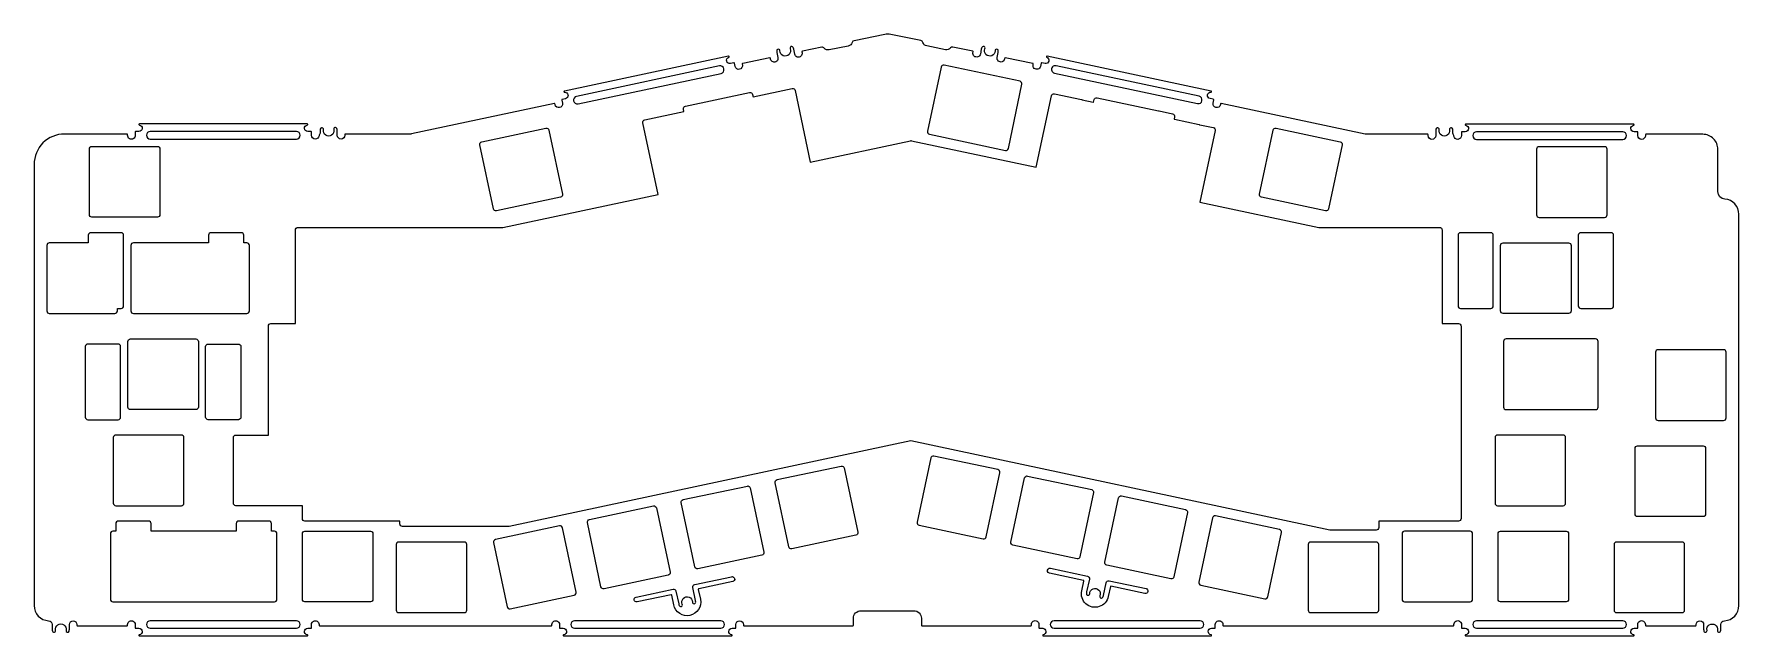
# Model space of a CAD drawing. Header units: millimetres. Extents: x -169 to 169, y -120 to -1.
import ezdxf

# ---------------------------------------------------------------- set-up
doc = ezdxf.new("R2010")
doc.units = ezdxf.units.MM
doc.layers.get('0').update_dxf_attribs({"linetype": 'CONTINUOUS'})

msp = doc.modelspace()

# ---------------------------------------------------------------- linework, layer by layer
for points in [[(0.67, -0.74, 0.10084), (-0.52, -0.74), (-6.62, -1.98, 0.278179), (-7, -2.33, -0.278179), (-7.76, -3.03), (-11.57, -3.8, -0.278179), (-12.54, -3.46, 0.278179), (-13.03, -3.28), (-16.87, -4.07, 0.414214), (-16.95, -4.19), (-16.92, -4.35, -1), (-18.39, -4.65), (-18.59, -3.63, 0.051027), (-18.7, -3.3, 1.000002), (-19.29, -3.56, -1.227965), (-21.31, -3.97, 1.000002), (-21.96, -3.97, 0.051027), (-21.92, -4.31), (-21.72, -5.33, -1), (-23.19, -5.63), (-23.22, -5.46, 0.414214), (-23.34, -5.39), (-28.71, -6.48, 0.414214), (-28.79, -6.6), (-28.76, -6.75, -1), (-30.22, -7.09), (-30.36, -6.45, 0.411627), (-30.48, -6.37), (-31.12, -6.51, -0.934712), (-31.47, -5.26, 0.375406), (-31.41, -5.15), (-31.41, -5.14, 0.414214), (-31.53, -5.06), (-64.1, -11.99, 0.414214), (-64.18, -12.11), (-64.17, -12.11, 0.375565), (-64.07, -12.19, -0.935273), (-63.88, -13.48), (-64.52, -13.61, 0.414096), (-64.6, -13.73), (-64.46, -14.36, -0.999994), (-65.94, -14.65), (-65.97, -14.5, 0.414214), (-66.08, -14.42), (-94.44, -20.45, -0.052408), (-94.75, -20.48), (-107.57, -20.48, 0.414214), (-107.67, -20.58), (-107.67, -20.73, -1), (-109.17, -20.73), (-109.17, -19.78, 0.056782), (-109.22, -19.4), (-109.22, -19.4, 1), (-109.84, -19.62), (-109.84, -19.62, -1.227966), (-111.9, -19.62, 1.000002), (-112.53, -19.49, 0.051027), (-112.57, -19.83), (-112.57, -20.28, -0.166972), (-112.67, -20.58, 0.134284), (-112.77, -20.83, -0.937246), (-114.27, -20.73), (-114.27, -20.08, 0.414214), (-114.37, -19.98), (-115.02, -19.98, -0.935274), (-115.11, -18.69, 0.375565), (-115.02, -18.59), (-115.02, -18.58, 0.414214), (-115.12, -18.48), (-148.42, -18.48, 0.414214), (-148.52, -18.58), (-148.52, -18.59, 0.374109), (-148.43, -18.69, -0.930156), (-148.52, -19.98), (-149.17, -19.98, 0.414214), (-149.27, -20.08), (-149.27, -20.73, -1.027049), (-150.77, -20.73), (-150.77, -20.58, 0.414214), (-150.87, -20.48), (-163.32, -20.48, 0.414214), (-169.32, -26.48), (-169.32, -113.93, 0.402705), (-166.44, -116.93, -0.402704), (-165.72, -117.68), (-165.72, -118.63, 0.051027), (-165.69, -118.97, 1.000002), (-165.05, -118.84, -1.227965), (-162.99, -118.84, 1), (-162.36, -118.97, 0.051027), (-162.32, -118.63), (-162.32, -117.68, -1), (-160.82, -117.68), (-160.82, -117.83, 0.414214), (-160.72, -117.93), (-150.87, -117.93, 0.414214), (-150.77, -117.83), (-150.77, -117.68, -1.00001), (-149.27, -117.68), (-149.27, -118.33, 0.414214), (-149.17, -118.43), (-148.52, -118.43, -0.935275), (-148.43, -119.72, 0.375566), (-148.52, -119.82), (-148.52, -119.83, 0.414214), (-148.42, -119.93), (-115.12, -119.93, 0.414214), (-115.02, -119.83), (-115.02, -119.82, 0.375565), (-115.11, -119.72, -0.935274), (-115.02, -118.43), (-114.37, -118.43, 0.414214), (-114.27, -118.33), (-114.27, -117.68, -1.000012), (-112.77, -117.68), (-112.77, -117.83, 0.414214), (-112.67, -117.93), (-66.67, -117.93, 0.414214), (-66.57, -117.83), (-66.57, -117.68, -1.000012), (-65.07, -117.68), (-65.07, -118.33, 0.414214), (-64.97, -118.43), (-64.32, -118.43, -0.935274), (-64.23, -119.72, 0.375565), (-64.32, -119.82), (-64.32, -119.83, 0.414214), (-64.22, -119.93), (-30.92, -119.93, 0.414214), (-30.82, -119.83), (-30.82, -119.82, 0.375541), (-30.9, -119.72, -0.935232), (-30.82, -118.43), (-30.17, -118.43, 0.414214), (-30.07, -118.33), (-30.07, -117.68, -0.999994), (-28.57, -117.68), (-28.57, -117.83, 0.414214), (-28.47, -117.93), (-6.85, -117.93, 0.414214), (-6.75, -117.83), (-6.75, -116.45, -0.414214), (-5.25, -114.95), (5.25, -114.95, -0.414214), (6.75, -116.45), (6.75, -117.83, 0.414214), (6.85, -117.93), (28.47, -117.93, 0.414214), (28.57, -117.83), (28.57, -117.68, -1.023372), (30.06, -117.68), (30.06, -118.33, 0.414214), (30.16, -118.43), (30.82, -118.43, -0.935274), (30.9, -119.72, 0.375565), (30.82, -119.82), (30.82, -119.83, 0.414214), (30.92, -119.93), (64.22, -119.93, 0.414214), (64.32, -119.83), (64.32, -119.82, 0.375565), (64.23, -119.72, -0.935274), (64.32, -118.43), (64.97, -118.43, 0.414214), (65.07, -118.33), (65.07, -117.68, -1.000014), (66.57, -117.68), (66.57, -117.83, 0.414214), (66.67, -117.93), (112.32, -117.93, 0.414214), (112.42, -117.83), (112.42, -117.68, -1.033173), (113.92, -117.68), (113.92, -118.33, 0.414214), (114.02, -118.43), (114.67, -118.43, -0.935275), (114.76, -119.72, 0.375566), (114.67, -119.82), (114.67, -119.83, 0.414214), (114.77, -119.93), (148.07, -119.93, 0.414214), (148.17, -119.83), (148.17, -119.82, 0.375565), (148.08, -119.72, -0.935275), (148.17, -118.43), (148.82, -118.43, 0.414214), (148.92, -118.33), (148.92, -117.68, -1.023372), (150.42, -117.68), (150.42, -117.83, 0.414214), (150.52, -117.93), (160.38, -117.93, 0.414214), (160.48, -117.83), (160.48, -117.68, -1), (161.98, -117.68), (161.98, -118.63, 0.051027), (162.01, -118.97, 1.000002), (162.65, -118.84, -1.227965), (164.7, -118.84, 1.000002), (165.34, -118.97, 0.051027), (165.38, -118.63), (165.38, -117.68, -0.402556), (166.1, -116.93, 0.40256), (168.98, -113.93), (168.98, -36.37, 0.392803), (166.2, -33.38, -0.392803), (164.81, -31.88), (164.81, -23.53, 0.414214), (161.81, -20.53), (150.52, -20.53, 0.414214), (150.42, -20.63), (150.42, -20.78, -1), (148.92, -20.78), (148.92, -20.13, 0.414412), (148.82, -20.03), (148.17, -20.03, -0.935225), (148.08, -18.74, 0.3756), (148.17, -18.64), (148.17, -18.63, 0.414214), (148.07, -18.53), (114.77, -18.53, 0.414214), (114.67, -18.63), (114.67, -18.64, 0.375612), (114.76, -18.74, -0.935438), (114.67, -20.03), (114.02, -20.03, 0.414214), (113.92, -20.13), (113.92, -20.78, -0.937394), (112.43, -20.88, 0.134137), (112.33, -20.63, -0.166738), (112.22, -20.33), (112.22, -19.83, 0.051027), (112.18, -19.49, 1.000002), (111.55, -19.62, -1.227965), (109.49, -19.62, 1.000002), (108.86, -19.49, 0.051027), (108.82, -19.83), (108.82, -20.78, -1), (107.32, -20.78), (107.32, -20.63, 0.414214), (107.22, -20.53), (95.13, -20.53, -0.052408), (94.82, -20.5), (66.24, -14.43, 0.414214), (66.12, -14.5), (66.09, -14.65, -0.999996), (64.63, -14.34), (64.76, -13.7, 0.414213), (64.68, -13.58), (64.05, -13.45, -0.935274), (64.23, -12.16, 0.375565), (64.34, -12.08), (64.34, -12.08, 0.414214), (64.26, -11.96), (31.69, -5.04, 0.414214), (31.57, -5.11), (31.57, -5.12, 0.375549), (31.63, -5.23, -0.935216), (31.28, -6.48), (30.64, -6.35, 0.411745), (30.52, -6.42), (30.38, -7.06, -1.000006), (28.92, -6.75), (28.95, -6.6, 0.414214), (28.87, -6.48), (23.4, -5.37, 0.414214), (23.28, -5.44), (23.25, -5.6, -1), (21.78, -5.3), (21.98, -4.33, 0.051027), (22.01, -3.98, 1.000002), (21.36, -3.98, -1.227965), (19.35, -3.57, 1.000002), (18.75, -3.32, 0.051027), (18.64, -3.65), (18.45, -4.62, -1), (16.98, -4.32), (17.01, -4.17, 0.414214), (16.93, -4.05), (12.99, -3.25, 0.278179), (12.51, -3.42, -0.278179), (11.53, -3.77), (7.81, -3.01, -0.278179), (7.05, -2.31, 0.278179), (6.67, -1.96)], [(-61.68, -13.01, 1), (-61.37, -14.47), (-33.01, -8.45, 1), (-33.32, -6.98)], [(26.71, -10.62, 0.414214), (26.33, -10.03), (11.28, -6.83, 0.414214), (10.69, -7.22), (7.99, -19.93, 0.414214), (8.37, -20.53), (23.42, -23.72, 0.414214), (24.01, -23.34)], [(33.48, -6.95, 1), (33.17, -8.42), (61.54, -14.45, 1), (61.85, -12.98)], [(-116.09, -96.69), (-116.09, -94.14), (-129.28, -94.14, -0.414214), (-129.78, -93.64), (-129.78, -80.64, -0.414214), (-129.28, -80.14), (-122.82, -80.14), (-122.82, -58.54, -0.414214), (-122.32, -58.04), (-117.46, -58.04), (-117.46, -39.49, -0.414214), (-116.96, -38.99), (-76.29, -38.99), (-45.49, -32.44), (-48.51, -18.26, -0.414214), (-48.12, -17.67), (-40.36, -16.02), (-40.46, -15.53, -0.414214), (-40.08, -14.94), (-27.36, -12.23, -0.414214), (-26.77, -12.62), (-26.66, -13.11), (-18.9, -11.46, -0.414214), (-18.31, -11.84), (-15.29, -26.02), (4.56, -21.8, -0.105104), (4.77, -21.8), (29.53, -27.07), (32.55, -12.88, -0.414214), (33.14, -12.5), (38.52, -13.64, -0.029842), (38.64, -13.67), (40.81, -14.13, -0.024893), (40.9, -14.16), (41.01, -13.66, -0.414214), (41.6, -13.27), (53.83, -15.87, -0.024024), (53.92, -15.9), (56.61, -16.47, -0.414214), (57, -17.06), (56.89, -17.55, -0.023636), (56.99, -17.56), (61.88, -18.6, -0.029842), (61.99, -18.64), (64.65, -19.2, -0.414214), (65.04, -19.79), (62.02, -33.97), (85.62, -38.99), (109.58, -38.99, -0.414214), (110.08, -39.49), (110.08, -58.04), (113.33, -58.04, -0.414214), (113.83, -58.54), (113.83, -96.69, -0.414214), (113.33, -97.19), (97.5, -97.19), (97.5, -98.47, -0.414214), (97, -98.97), (87.91, -98.97, -0.052408), (87.81, -98.96), (4.68, -81.29), (-75.07, -98.24, -0.052408), (-75.17, -98.25), (-96.23, -98.25, -0.414214), (-96.73, -97.75), (-96.73, -97.19), (-115.59, -97.19, -0.414214)], [(-146.27, -19.98, 1), (-146.27, -21.48), (-117.27, -21.48, 1), (-117.27, -19.98)], [(-67.18, -19.68), (-64.48, -32.39, -0.414214), (-64.86, -32.99), (-77.58, -35.69, -0.414214), (-78.17, -35.3), (-80.87, -22.59, -0.414214), (-80.49, -22), (-67.77, -19.29, -0.414214)], [(90.23, -22.59), (87.53, -35.3, -0.414214), (86.94, -35.69), (74.22, -32.99, -0.414214), (73.84, -32.39), (76.54, -19.68, -0.414214), (77.13, -19.29), (89.85, -22, -0.414214)], [(116.92, -20.03, 1), (116.92, -21.53), (145.92, -21.53, 1), (145.92, -20.03)], [(-144.36, -23.44), (-144.36, -36.44, -0.414214), (-144.86, -36.94), (-157.86, -36.94, -0.414214), (-158.36, -36.44), (-158.36, -23.44, -0.414214), (-157.86, -22.94), (-144.86, -22.94, -0.414214)], [(142.32, -36.99, 0.414214), (142.82, -36.49), (142.82, -23.49, 0.414214), (142.32, -22.99), (129.32, -22.99, 0.414214), (128.82, -23.49), (128.82, -36.49, 0.414214), (129.32, -36.99)], [(-166.8, -55.54, 0.414214), (-166.3, -56.04), (-153.3, -56.04, 0.414214), (-152.8, -55.54), (-152.8, -55.04), (-152.07, -55.04, 0.414214), (-151.57, -54.54), (-151.57, -40.54, 0.414214), (-152.07, -40.04), (-158.07, -40.04, 0.414214), (-158.57, -40.54), (-158.57, -42.04), (-166.3, -42.04, 0.414214), (-166.8, -42.54)], [(-127.11, -56.04, 0.414214), (-126.61, -55.54), (-126.61, -42.54, 0.414214), (-127.11, -42.04), (-127.7, -42.04), (-127.7, -40.54, 0.414214), (-128.2, -40.04), (-134.2, -40.04, 0.414214), (-134.7, -40.54), (-134.7, -42.04), (-149.63, -42.04, 0.414214), (-150.13, -42.54), (-150.13, -55.54, 0.414214), (-149.63, -56.04)], [(113.24, -54.54, 0.414214), (113.74, -55.04), (119.74, -55.04, 0.414214), (120.24, -54.54), (120.24, -40.54, 0.414214), (119.74, -40.04), (113.74, -40.04, 0.414214), (113.24, -40.54)], [(137.61, -40.04, 0.414214), (137.11, -40.54), (137.11, -54.54, 0.414214), (137.61, -55.04), (143.61, -55.04, 0.414214), (144.11, -54.54), (144.11, -40.54, 0.414214), (143.61, -40.04)], [(135.68, -42.54), (135.68, -55.54, -0.414214), (135.18, -56.04), (122.18, -56.04, -0.414214), (121.68, -55.54), (121.68, -42.54, -0.414214), (122.18, -42.04), (135.18, -42.04, -0.414214)], [(-152.16, -62.59, 0.414214), (-152.66, -62.09), (-158.66, -62.09, 0.414214), (-159.16, -62.59), (-159.16, -76.59, 0.414214), (-158.66, -77.09), (-152.66, -77.09, 0.414214), (-152.16, -76.59)], [(-137.22, -75.09), (-150.22, -75.09, -0.414214), (-150.72, -74.59), (-150.72, -61.59, -0.414214), (-150.22, -61.09), (-137.22, -61.09, -0.414214), (-136.72, -61.59), (-136.72, -74.59, -0.414214)], [(-134.79, -62.09), (-128.79, -62.09, -0.414214), (-128.29, -62.59), (-128.29, -76.59, -0.414214), (-128.79, -77.09), (-134.79, -77.09, -0.414214), (-135.29, -76.59), (-135.29, -62.59, -0.414214)], [(122.77, -61.09, 0.414214), (122.27, -61.59), (122.27, -74.59, 0.414213), (122.77, -75.09), (140.54, -75.09, 0.414214), (141.04, -74.59), (141.04, -61.59, 0.414214), (140.54, -61.09)], [(166.44, -63.73, 0.414214), (165.94, -63.23), (152.94, -63.23, 0.414214), (152.44, -63.73), (152.44, -76.73, 0.414214), (152.94, -77.23), (165.94, -77.23, 0.414214), (166.44, -76.73)], [(-139.6, -80.64, 0.414214), (-140.1, -80.14), (-153.1, -80.14, 0.414214), (-153.6, -80.64), (-153.6, -93.64, 0.414214), (-153.1, -94.14), (-140.1, -94.14, 0.414214), (-139.6, -93.64)], [(134.59, -80.64, 0.414214), (134.09, -80.14), (121.09, -80.14, 0.414214), (120.59, -80.64), (120.59, -93.64, 0.414214), (121.09, -94.14), (134.09, -94.14, 0.414214), (134.59, -93.64)], [(19, -100.69, 0.414214), (19.59, -100.3), (22.29, -87.59, 0.414214), (21.91, -86.99), (9.19, -84.29, 0.414214), (8.6, -84.68), (5.9, -97.39, 0.414214), (6.28, -97.98)], [(148.87, -82.28), (161.87, -82.28, -0.414214), (162.37, -82.78), (162.37, -95.78, -0.414214), (161.87, -96.28), (148.87, -96.28, -0.414214), (148.37, -95.78), (148.37, -82.78, -0.414214)], [(-8.57, -86.66), (-5.86, -99.37, -0.414214), (-6.25, -99.96), (-18.97, -102.67, -0.414214), (-19.56, -102.28), (-22.26, -89.57, -0.414214), (-21.88, -88.97), (-9.16, -86.27, -0.414214)], [(-24.88, -103.93), (-37.6, -106.63, -0.414214), (-38.19, -106.24), (-40.89, -93.53, -0.414214), (-40.51, -92.93), (-27.79, -90.23, -0.414214), (-27.2, -90.62), (-24.5, -103.33, -0.414214)], [(40.93, -91.55), (38.22, -104.26, -0.414214), (37.63, -104.65), (24.92, -101.95, -0.414214), (24.53, -101.35), (27.23, -88.64, -0.414214), (27.83, -88.25), (40.54, -90.95, -0.414214)], [(-45.83, -94.58), (-43.13, -107.29, -0.414214), (-43.52, -107.89), (-56.23, -110.59, -0.414214), (-56.83, -110.2), (-59.53, -97.49, -0.414214), (-59.14, -96.89), (-46.43, -94.19, -0.414214)], [(56.27, -108.61), (43.55, -105.91, -0.414214), (43.16, -105.31), (45.87, -92.6, -0.414214), (46.46, -92.21), (59.18, -94.91, -0.414214), (59.56, -95.51), (56.86, -108.22, -0.414214)], [(-128.73, -97.19, 0.414214), (-129.23, -97.69), (-129.23, -99.19), (-146.11, -99.19), (-146.11, -97.69, 0.414214), (-146.61, -97.19), (-152.61, -97.19, 0.414214), (-153.11, -97.69), (-153.11, -99.19), (-153.69, -99.19, 0.414214), (-154.19, -99.69), (-154.19, -112.69, 0.414214), (-153.69, -113.19), (-121.64, -113.19, 0.414214), (-121.14, -112.69), (-121.14, -99.69, 0.414214), (-121.64, -99.19), (-122.23, -99.19), (-122.23, -97.69, 0.414214), (-122.73, -97.19)], [(65.09, -96.17, 0.414214), (64.5, -96.56), (61.8, -109.27, 0.414214), (62.18, -109.87), (74.9, -112.57, 0.414214), (75.49, -112.18), (78.19, -99.47, 0.414214), (77.81, -98.88)], [(-116.09, -112.69), (-116.09, -99.69, -0.414214), (-115.59, -99.19), (-102.59, -99.19, -0.414214), (-102.09, -99.69), (-102.09, -112.69, -0.414214), (-102.59, -113.19), (-115.59, -113.19, -0.414214)], [(-96.96, -101.33, 0.414214), (-97.46, -101.83), (-97.46, -114.83, 0.414214), (-96.96, -115.33), (-83.96, -115.33, 0.414214), (-83.46, -114.83), (-83.46, -101.83, 0.414214), (-83.96, -101.33)], [(-62.15, -111.85, 0.414214), (-61.77, -111.25), (-64.47, -98.54, 0.414214), (-65.06, -98.15), (-77.78, -100.86, 0.414214), (-78.16, -101.45), (-75.46, -114.16, 0.414214), (-74.87, -114.55)], [(83.5, -114.83, 0.414214), (84, -115.33), (97, -115.33, 0.414214), (97.5, -114.83), (97.5, -101.83, 0.414214), (97, -101.33), (84, -101.33, 0.414214), (83.5, -101.83)], [(116.14, -99.69, 0.414214), (115.64, -99.19), (102.64, -99.19, 0.414214), (102.14, -99.69), (102.14, -112.69, 0.414214), (102.64, -113.19), (115.64, -113.19, 0.414214), (116.14, -112.69)], [(121.69, -99.19), (134.69, -99.19, -0.414214), (135.19, -99.69), (135.19, -112.69, -0.414214), (134.69, -113.19), (121.69, -113.19, -0.414214), (121.19, -112.69), (121.19, -99.69, -0.414214)], [(158.21, -101.83, 0.414214), (157.71, -101.33), (144.71, -101.33, 0.414214), (144.21, -101.83), (144.21, -114.83, 0.414214), (144.71, -115.33), (157.71, -115.33, 0.414214), (158.21, -114.83)], [(-38.24, -109.76), (-30.9, -108.2, -1), (-30.69, -109.18), (-37.44, -110.61, 0.414214), (-37.52, -110.73), (-37.1, -112.69, -1), (-42.38, -113.81), (-42.8, -111.86, 0.414214), (-42.92, -111.78), (-49.67, -113.21, -1), (-49.88, -112.24), (-42.54, -110.68, -0.414214), (-41.95, -111.06), (-41.41, -113.6, 0.051027), (-41.3, -113.93, 1.000002), (-40.71, -113.67, -1.227965), (-38.69, -113.24, 1.000002), (-38.04, -113.24, 0.051027), (-38.08, -112.9), (-38.62, -110.35, -0.414214)], [(44, -109), (51.33, -110.56, -1), (51.12, -111.54), (44.37, -110.11, 0.414214), (44.26, -110.18), (43.84, -112.14, -1), (38.56, -111.01), (38.97, -109.06, 0.414214), (38.9, -108.94), (32.15, -107.51, -1), (32.36, -106.53), (39.69, -108.09, -0.414214), (40.08, -108.68), (39.54, -111.22, 0.051027), (39.5, -111.57, 1.000003), (40.15, -111.57, -1.227966), (42.16, -112, 1.000003), (42.76, -112.26, 0.051027), (42.86, -111.93), (43.4, -109.39, -0.414214)], [(-146.27, -116.93, 1), (-146.27, -118.43), (-117.27, -118.43, 1), (-117.27, -116.93)], [(-62.07, -116.93, 1), (-62.07, -118.43), (-33.07, -118.43, 1), (-33.07, -116.93)], [(33.07, -116.93, 1), (33.07, -118.43), (62.07, -118.43, 1), (62.07, -116.93)], [(116.92, -116.93, 1), (116.92, -118.43), (145.92, -118.43, 1), (145.92, -116.93)]]:
    msp.add_lwpolyline(points, format="xyb", close=True)

doc.saveas('drawing.dxf')
